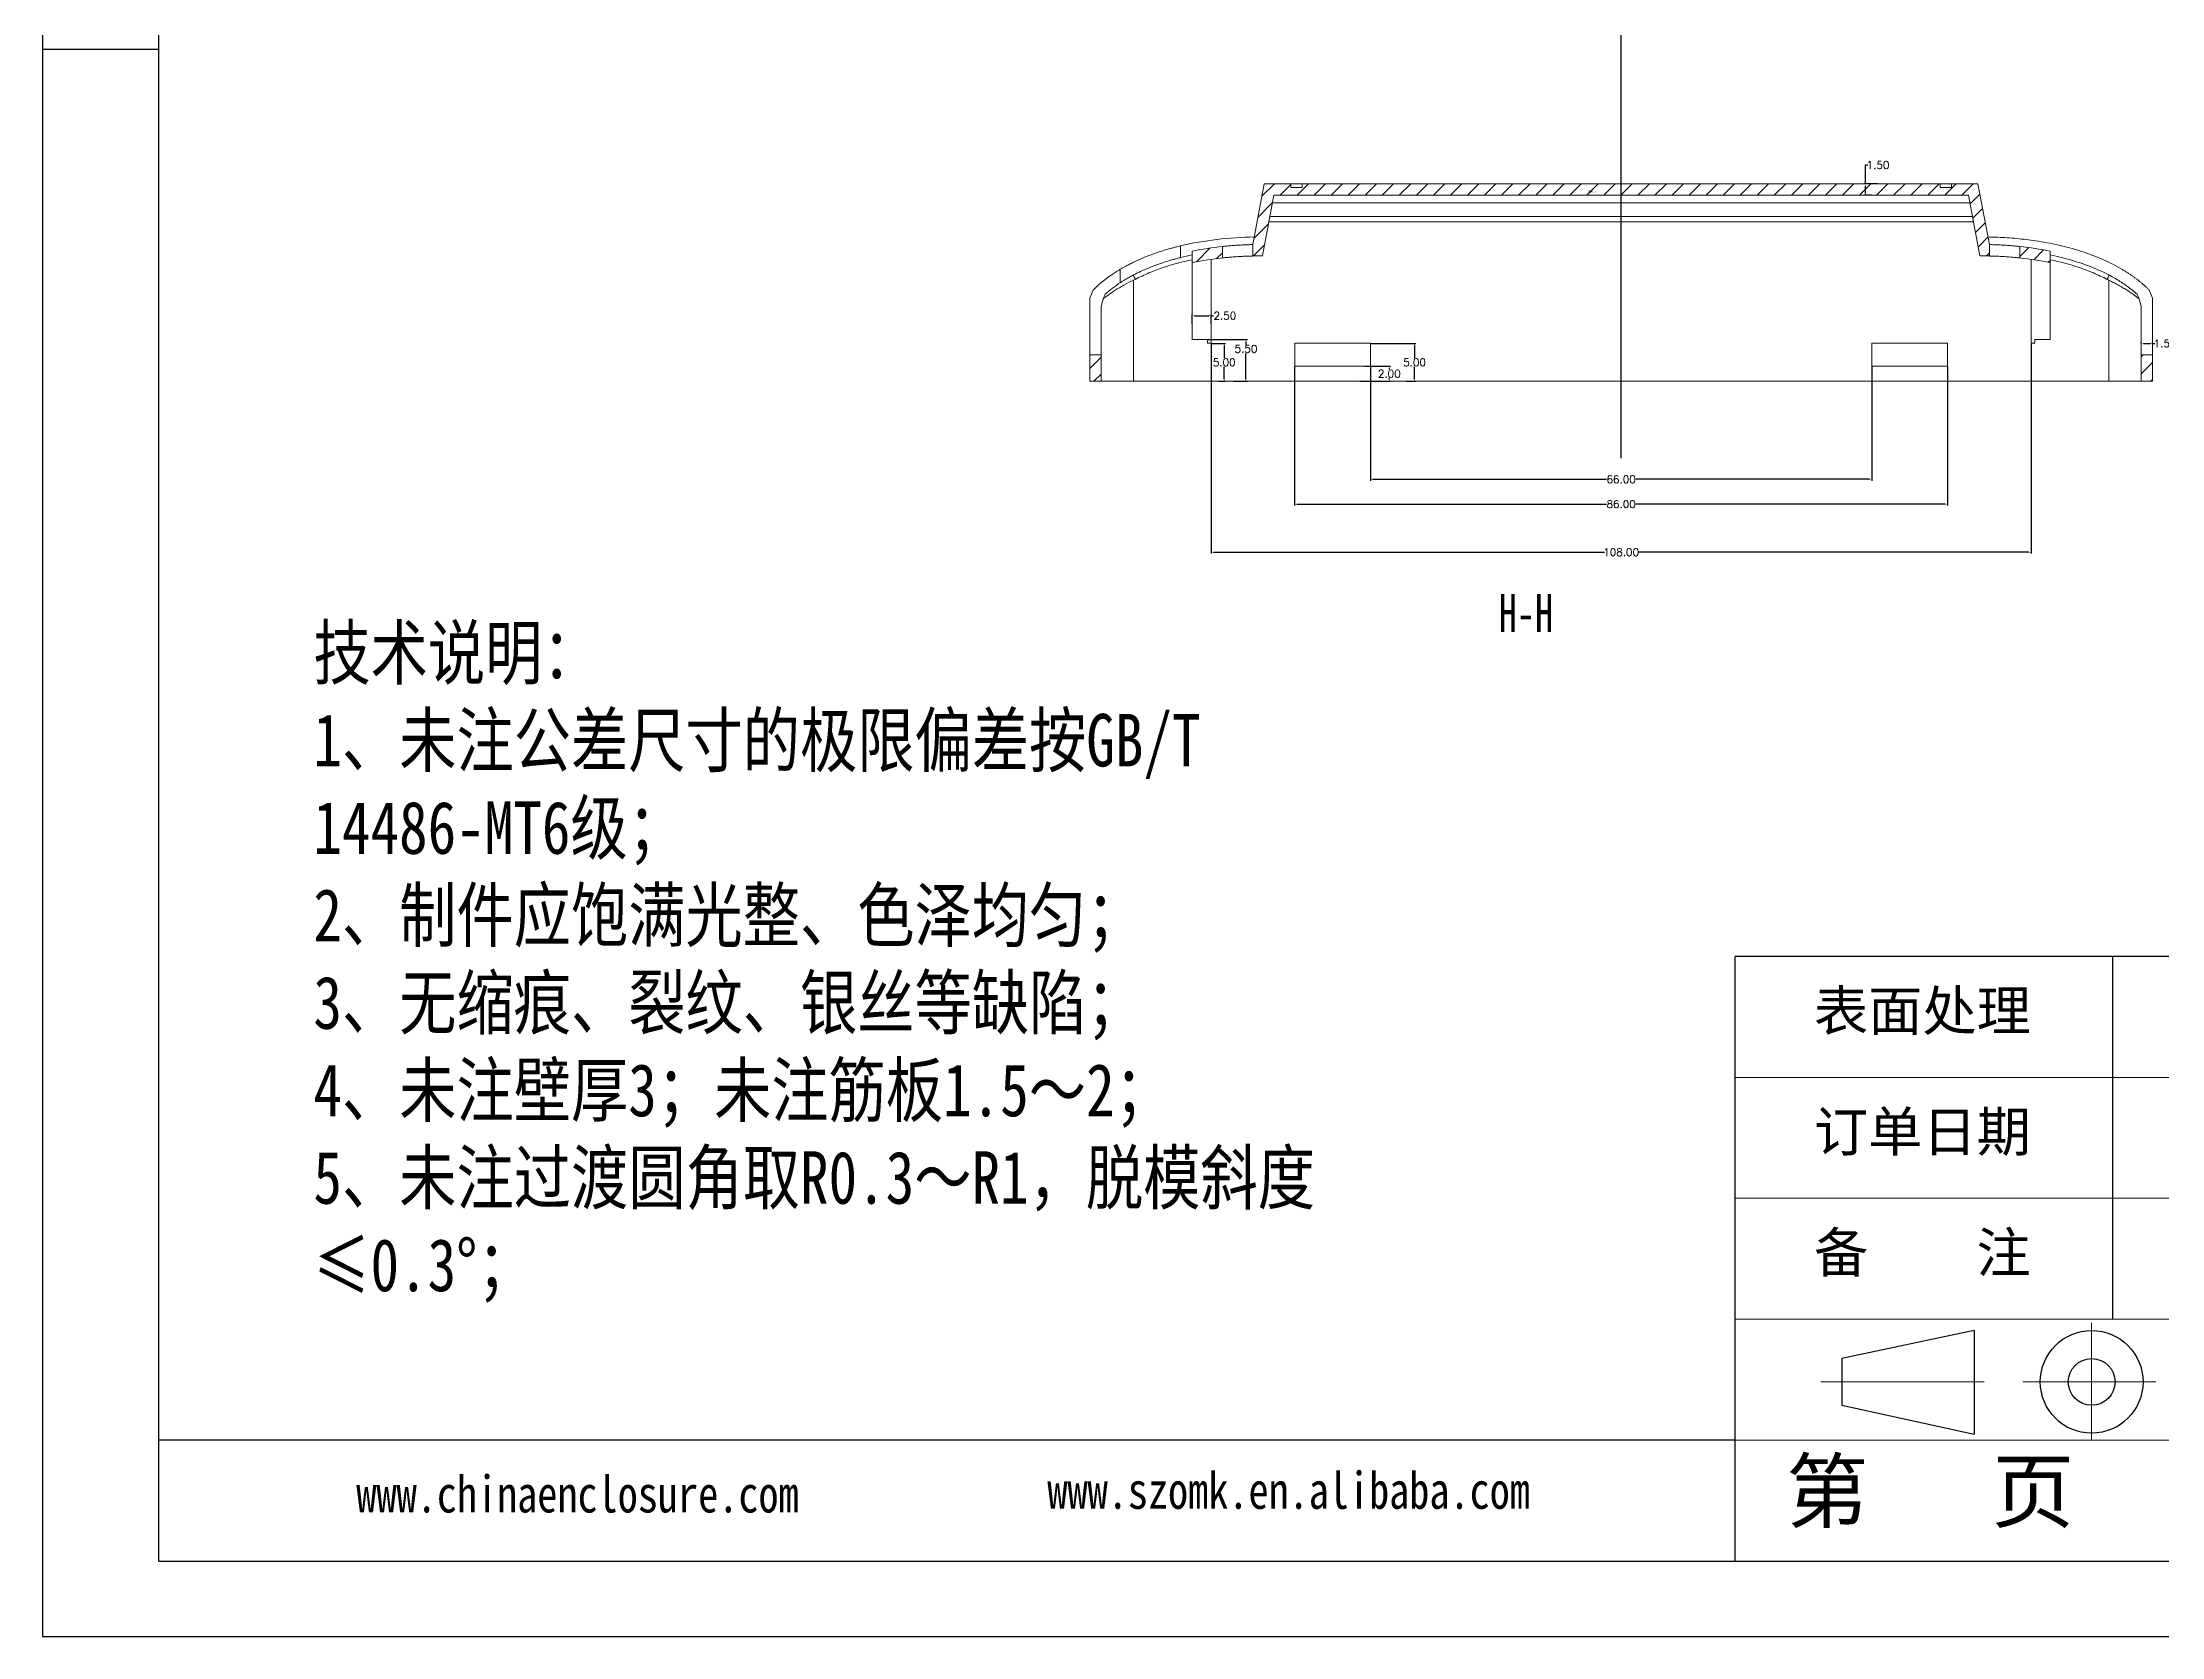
# Model space of a CAD drawing. Header units: inches. Extents: x 1328 to 2850, y 1126 to 1544.
# Drawn here: x 1327.6 to 1606.7, y 1125.7 to 1335.6 of the extents above; entities that cross this region are included whole.
import ezdxf

# ---------------------------------------------------------------- set-up
doc = ezdxf.new("R2010")
doc.units = ezdxf.units.IN
doc.header["$LTSCALE"] = 15
doc.linetypes.add('CENTER2', pattern=[28.575, 19.05, -3.175, 3.175, -3.175])
doc.linetypes.add('PHANTOM', pattern=[12.7, 6.35, -1.27, 1.27, -1.27, 1.27, -1.27])
doc.layers.add('10', color=7, linetype='Continuous')
doc.layers.add('文字', color=81, linetype='Continuous')
for name, color, linetype, lineweight in [('粗实线', 7, 'Continuous', 30), ('细实线', 3, 'Continuous', 9), ('细点划线', 2, 'CENTER2', 9)]:
    doc.layers.add(name, color=color, linetype=linetype, lineweight=lineweight)
doc.styles.add('SLDTEXTSTYLE0', font='TXT', dxfattribs={"width": 0.75})
doc.styles.add('SLDTEXTSTYLE3', font='TXT', dxfattribs={"width": 0.75, "bigfont": 'bigfont'})
doc.styles.add('SLDTEXTSTYLE6', font='TXT', dxfattribs={"width": 0.7})
doc.styles.get("Standard").update_dxf_attribs({"font": 'txt', "bigfont": 'gbcbig.shx'})
doc.styles.add('宋体', font='', dxfattribs={"width": 0.8, "height": 3.5})
doc.styles.get('宋体').set_extended_font_data('SimSun')
doc.dimstyles.new('1.5', dxfattribs={"dimtxt": 1, "dimasz": 0.3, "dimexe": 0.18, "dimexo": 0.0625, "dimgap": 0.09, "dimtad": 0, "dimtih": 1, "dimtoh": 1, "dimzin": 0, "dimdsep": 46, "dimtxsty": 'Standard', "dimcen": 0, "dimadec": 0, "dimazin": 2, "dimtfac": 1, "dimtofl": 0, "dimtmove": 0, "dimatfit": 3, "dimfxl": 1, "dimtolj": 1, "dimtzin": 0, "dimarcsym": 0})

# ---------------------------------------------------------------- blocks, each defined once
blk = doc.blocks.new('SW_NOTE_3')
at = {"color": 0, "linetype": 'Continuous', "lineweight": 0, "attachment_point": 2}
for s, insert, char_height, style in [('剖面', (0.33, 0.32), 0.25, 'SLDTEXTSTYLE3'), ('A-A', (0.91, 0.21), 0.138, 'SLDTEXTSTYLE0')]:
    blk.add_mtext(s, dxfattribs=dict(at, insert=insert, char_height=char_height, style=style))
blk = doc.blocks.new('*D74')
at = {"color": 0, "lineweight": -2}
for p, q in [((1502.54, 1292.93), (1502.54, 1277.9)), ((1568.54, 1292.93), (1568.54, 1277.9)), ((1502.84, 1278.08), (1533.62, 1278.08)), ((1568.24, 1278.08), (1537.47, 1278.08))]:
    blk.add_line(p, q, dxfattribs=at)
at = {"color": 0}
for points in [[(1502.84, 1278.13), (1502.84, 1278.03), (1502.54, 1278.08)], [(1568.24, 1278.13), (1568.24, 1278.03), (1568.54, 1278.08)]]:
    blk.add_solid(points, dxfattribs=at)
at = {"layer": 'Defpoints', "color": 0}
for p in [(1502.54, 1292.99), (1568.54, 1292.99), (1568.54, 1278.08)]:
    blk.add_point(p, dxfattribs=at)
at = {"color": 0, "insert": (1535.54, 1278.08), "char_height": 1, "attachment_point": 5}
blk.add_mtext('\\A1;66.00', dxfattribs=at)
blk = doc.blocks.new('*D75')
at = {"color": 0, "lineweight": -2}
for p, q in [((1492.54, 1292.93), (1492.54, 1274.63)), ((1578.54, 1292.93), (1578.54, 1274.63)), ((1492.84, 1274.81), (1533.62, 1274.81)), ((1578.24, 1274.81), (1537.47, 1274.81))]:
    blk.add_line(p, q, dxfattribs=at)
at = {"color": 0}
for points in [[(1492.84, 1274.86), (1492.84, 1274.76), (1492.54, 1274.81)], [(1578.24, 1274.86), (1578.24, 1274.76), (1578.54, 1274.81)]]:
    blk.add_solid(points, dxfattribs=at)
at = {"layer": 'Defpoints', "color": 0}
for p in [(1492.54, 1292.99), (1578.54, 1292.99), (1578.54, 1274.81)]:
    blk.add_point(p, dxfattribs=at)
at = {"color": 0, "insert": (1535.54, 1274.81), "char_height": 1, "attachment_point": 5}
blk.add_mtext('\\A1;86.00', dxfattribs=at)
blk = doc.blocks.new('*D76')
at = {"color": 0, "lineweight": -2}
for p, q in [((1481.54, 1295.93), (1481.54, 1268.3)), ((1589.54, 1295.93), (1589.54, 1268.3)), ((1481.84, 1268.48), (1533.37, 1268.48)), ((1589.24, 1268.48), (1537.72, 1268.48))]:
    blk.add_line(p, q, dxfattribs=at)
at = {"color": 0}
for points in [[(1481.84, 1268.53), (1481.84, 1268.43), (1481.54, 1268.48)], [(1589.24, 1268.53), (1589.24, 1268.43), (1589.54, 1268.48)]]:
    blk.add_solid(points, dxfattribs=at)
at = {"layer": 'Defpoints', "color": 0}
for p in [(1481.54, 1295.99), (1589.54, 1295.99), (1589.54, 1268.48)]:
    blk.add_point(p, dxfattribs=at)
at = {"color": 0, "insert": (1535.54, 1268.48), "char_height": 1, "attachment_point": 5}
blk.add_mtext('\\A1;108.00', dxfattribs=at)
blk = doc.blocks.new('*D79')
at = {"color": 0, "lineweight": -2}
for p, q in [((1481.6, 1295.99), (1483.44, 1295.99)), ((1483.26, 1295.69), (1483.26, 1294.08)), ((1483.26, 1291.29), (1483.26, 1292.9)), ((1482.49, 1290.99), (1483.44, 1290.99))]:
    blk.add_line(p, q, dxfattribs=at)
at = {"color": 0}
for points in [[(1483.21, 1295.69), (1483.31, 1295.69), (1483.26, 1295.99)], [(1483.21, 1291.29), (1483.31, 1291.29), (1483.26, 1290.99)]]:
    blk.add_solid(points, dxfattribs=at)
at = {"layer": 'Defpoints', "color": 0}
for p in [(1481.54, 1295.99), (1482.43, 1290.99), (1483.26, 1290.99)]:
    blk.add_point(p, dxfattribs=at)
at = {"color": 0, "insert": (1483.26, 1293.49), "char_height": 1, "attachment_point": 5}
blk.add_mtext('\\A1;5.00', dxfattribs=at)
blk = doc.blocks.new('*D80')
at = {"color": 0, "lineweight": -2}
for p, q in [((1481.1, 1296.49), (1486.31, 1296.49)), ((1486.13, 1296.19), (1486.13, 1295.85)), ((1486.13, 1291.29), (1486.13, 1294.67)), ((1484.48, 1290.99), (1486.31, 1290.99))]:
    blk.add_line(p, q, dxfattribs=at)
at = {"color": 0}
for points in [[(1486.08, 1296.19), (1486.18, 1296.19), (1486.13, 1296.49)], [(1486.08, 1291.29), (1486.18, 1291.29), (1486.13, 1290.99)]]:
    blk.add_solid(points, dxfattribs=at)
at = {"layer": 'Defpoints', "color": 0}
for p in [(1481.04, 1296.49), (1486.13, 1296.49), (1484.42, 1290.99)]:
    blk.add_point(p, dxfattribs=at)
at = {"color": 0, "insert": (1486.13, 1295.26), "char_height": 1, "attachment_point": 5}
blk.add_mtext('\\A1;5.50', dxfattribs=at)
blk = doc.blocks.new('*D81')
at = {"color": 0, "lineweight": -2}
for p, q in [((1501.77, 1292.99), (1505.18, 1292.99)), ((1505, 1292.69), (1505, 1292.58)), ((1501.12, 1290.99), (1505.18, 1290.99)), ((1505, 1291.29), (1505, 1291.4))]:
    blk.add_line(p, q, dxfattribs=at)
at = {"color": 0}
for points in [[(1504.95, 1292.69), (1505.05, 1292.69), (1505, 1292.99)], [(1504.95, 1291.29), (1505.05, 1291.29), (1505, 1290.99)]]:
    blk.add_solid(points, dxfattribs=at)
at = {"layer": 'Defpoints', "color": 0}
for p in [(1501.7, 1292.99), (1505, 1292.99), (1501.06, 1290.99)]:
    blk.add_point(p, dxfattribs=at)
at = {"color": 0, "insert": (1505, 1291.99), "char_height": 1, "attachment_point": 5}
blk.add_mtext('\\A1;2.00', dxfattribs=at)
blk = doc.blocks.new('*D82')
at = {"color": 0, "lineweight": -2}
for p, q in [((1502.6, 1295.99), (1508.51, 1295.99)), ((1508.33, 1295.69), (1508.33, 1294.08)), ((1508.33, 1291.29), (1508.33, 1292.9)), ((1507.21, 1290.99), (1508.51, 1290.99))]:
    blk.add_line(p, q, dxfattribs=at)
at = {"color": 0}
for points in [[(1508.28, 1295.69), (1508.38, 1295.69), (1508.33, 1295.99)], [(1508.28, 1291.29), (1508.38, 1291.29), (1508.33, 1290.99)]]:
    blk.add_solid(points, dxfattribs=at)
at = {"layer": 'Defpoints', "color": 0}
for p in [(1502.54, 1295.99), (1508.33, 1295.99), (1507.15, 1290.99)]:
    blk.add_point(p, dxfattribs=at)
at = {"color": 0, "insert": (1508.33, 1293.49), "char_height": 1, "attachment_point": 5}
blk.add_mtext('\\A1;5.00', dxfattribs=at)
blk = doc.blocks.new('*D83')
at = {"color": 0, "lineweight": -2}
for p, q in [((1479.04, 1298.56), (1479.04, 1299.81)), ((1479.34, 1299.63), (1481.24, 1299.63)), ((1481.54, 1298.56), (1481.54, 1299.81)), ((1481.54, 1299.63), (1481.84, 1299.63))]:
    blk.add_line(p, q, dxfattribs=at)
at = {"color": 0}
for points in [[(1479.34, 1299.68), (1479.34, 1299.58), (1479.04, 1299.63)], [(1481.24, 1299.68), (1481.24, 1299.58), (1481.54, 1299.63)]]:
    blk.add_solid(points, dxfattribs=at)
at = {"layer": 'Defpoints', "color": 0}
for p in [(1479.04, 1298.49), (1481.54, 1299.63), (1481.54, 1298.49)]:
    blk.add_point(p, dxfattribs=at)
at = {"color": 0, "insert": (1483.35, 1299.63), "char_height": 1, "attachment_point": 5}
blk.add_mtext('\\A1;2.50', dxfattribs=at)
blk = doc.blocks.new('*D93')
at = {"color": 0, "lineweight": -2}
for p, q in [((1604.04, 1296.03), (1604.04, 1296.15)), ((1604.34, 1295.97), (1605.24, 1295.97)), ((1605.54, 1296.03), (1605.54, 1296.15)), ((1605.54, 1295.97), (1605.84, 1295.97))]:
    blk.add_line(p, q, dxfattribs=at)
at = {"color": 0}
for points in [[(1604.34, 1296.02), (1604.34, 1295.92), (1604.04, 1295.97)], [(1605.24, 1296.02), (1605.24, 1295.92), (1605.54, 1295.97)]]:
    blk.add_solid(points, dxfattribs=at)
at = {"layer": 'Defpoints', "color": 0}
for p in [(1604.04, 1295.97), (1605.54, 1295.97), (1605.54, 1295.97)]:
    blk.add_point(p, dxfattribs=at)
at = {"color": 0, "insert": (1607.18, 1295.97), "char_height": 1, "attachment_point": 5}
blk.add_mtext('\\A1;1.50', dxfattribs=at)
blk = doc.blocks.new('*D94')
at = {"color": 0, "lineweight": -2}
for p, q in [((1567.74, 1316.99), (1567.74, 1319.48)), ((1567.74, 1319.48), (1568.04, 1319.48)), ((1569.32, 1316.99), (1567.56, 1316.99)), ((1568.5, 1315.49), (1567.56, 1315.49)), ((1567.74, 1315.79), (1567.74, 1316.69))]:
    blk.add_line(p, q, dxfattribs=at)
at = {"color": 0}
for points in [[(1567.69, 1316.69), (1567.79, 1316.69), (1567.74, 1316.99)], [(1567.69, 1315.79), (1567.79, 1315.79), (1567.74, 1315.49)]]:
    blk.add_solid(points, dxfattribs=at)
at = {"layer": 'Defpoints', "color": 0}
for p in [(1567.74, 1316.99), (1568.57, 1315.49), (1569.38, 1316.99)]:
    blk.add_point(p, dxfattribs=at)
at = {"color": 0, "insert": (1569.38, 1319.48), "char_height": 1, "attachment_point": 5}
blk.add_mtext('\\A1;1.50', dxfattribs=at)

msp = doc.modelspace()

# ---------------------------------------------------------------- hatches: boundary and pattern name
at = {"linetype": 'Continuous', "lineweight": 0}
h = msp.add_hatch(dxfattribs=at)
h.set_pattern_fill('ANSI31', color=4, scale=0.5, style=0)
edge = h.paths.add_edge_path(flags=0)
edge.add_line((1582.542, 1316.994), (1579.042, 1316.994))
edge.add_line((1579.042, 1316.994), (1579.042, 1316.494))
edge.add_line((1579.042, 1316.494), (1577.542, 1316.494))
edge.add_line((1577.542, 1316.494), (1577.542, 1316.994))
edge.add_line((1577.542, 1316.994), (1493.542, 1316.994))
edge.add_line((1493.542, 1316.994), (1493.542, 1316.494))
edge.add_line((1493.542, 1316.494), (1492.042, 1316.494))
edge.add_line((1492.042, 1316.494), (1492.042, 1316.994))
edge.add_line((1492.042, 1316.994), (1488.542, 1316.994))
edge.add_line((1488.542, 1316.994), (1487.042, 1308.994))
edge.add_line((1487.042, 1308.994), (1487.042, 1307.494))
edge.add_spline(control_points=[(1487.042, 1307.494), (1487.459, 1307.503), (1487.875, 1307.511), (1488.292, 1307.519)], knot_values=[0.0080481, 0.0080481, 0.0080481, 0.0080481, 0.009294, 0.009294, 0.009294, 0.009294], weights=[1, 1, 1, 1], degree=3, periodic=0)
edge.add_line((1488.292, 1307.519), (1489.787, 1315.494))
edge.add_line((1489.787, 1315.494), (1581.298, 1315.494))
edge.add_line((1581.298, 1315.494), (1582.793, 1307.519))
edge.add_spline(control_points=[(1582.793, 1307.519), (1583.209, 1307.511), (1583.626, 1307.503), (1584.042, 1307.494)], knot_values=[0, 0, 0, 0, 0.0012459, 0.0012459, 0.0012459, 0.0012459], weights=[1, 1, 1, 1], degree=3, periodic=0)
edge.add_line((1584.042, 1307.494), (1584.042, 1308.994))
edge.add_line((1584.042, 1308.994), (1582.542, 1316.994))
h = msp.add_hatch(dxfattribs=at)
h.set_pattern_fill('ANSI31', color=4, scale=0.5, style=0)
edge = h.paths.add_edge_path(flags=0)
edge.add_spline(control_points=[(1483.042, 1308.749), (1481.687, 1308.607), (1480.348, 1308.406), (1479.042, 1308.142)], knot_values=[0.1423887, 0.1423887, 0.1423887, 0.1423887, 0.2881571, 0.2881571, 0.2881571, 0.2881571], weights=[1, 1, 1, 1], degree=3, periodic=0)
edge.add_line((1479.042, 1308.142), (1479.042, 1306.61))
edge.add_spline(control_points=[(1479.042, 1306.61), (1480.363, 1306.889), (1481.7, 1307.095), (1483.042, 1307.24)], knot_values=[0, 0, 0, 0, 0.0040424, 0.0040424, 0.0040424, 0.0040424], weights=[1, 1, 1, 1], degree=3, periodic=0)
edge.add_line((1483.042, 1307.24), (1483.042, 1308.749))
h = msp.add_hatch(dxfattribs=at)
h.set_pattern_fill('ANSI31', color=4, scale=0.5, style=0)
edge = h.paths.add_edge_path(flags=0)
edge.add_line((1592.042, 1306.61), (1592.042, 1308.142))
edge.add_spline(control_points=[(1592.042, 1308.142), (1590.737, 1308.406), (1589.398, 1308.607), (1588.042, 1308.749)], knot_values=[0.5868125, 0.5868125, 0.5868125, 0.5868125, 0.732581, 0.732581, 0.732581, 0.732581], weights=[1, 1, 1, 1], degree=3, periodic=0)
edge.add_line((1588.042, 1308.749), (1588.042, 1307.24))
edge.add_spline(control_points=[(1588.042, 1307.24), (1589.384, 1307.095), (1590.722, 1306.889), (1592.042, 1306.61)], knot_values=[0.0052516, 0.0052516, 0.0052516, 0.0052516, 0.009294, 0.009294, 0.009294, 0.009294], weights=[1, 1, 1, 1], degree=3, periodic=0)
h = msp.add_hatch(dxfattribs=at)
h.set_pattern_fill('ANSI31', color=4, scale=0.5, style=0)
h.paths.add_polyline_path([(1465.542, 1294.494), (1465.542, 1290.994), (1467.042, 1290.994), (1467.042, 1294.494)], flags=0)
h = msp.add_hatch(dxfattribs=at)
h.set_pattern_fill('ANSI31', color=4, scale=0.5, style=0)
h.paths.add_polyline_path([(1604.042, 1294.494), (1604.042, 1290.994), (1605.542, 1290.994), (1605.542, 1294.494)], flags=0)

# ---------------------------------------------------------------- linework, layer by layer
for p, q in [((1327.6, 1543.694), (1327.6, 1125.657)), ((1342.898, 1533.741), (1342.898, 1135.61)), ((1342.898, 1334.676), (1327.6, 1334.676)), ((1327.6, 1319.193), (1327.6, 1125.657)), ((1669.992, 1215.236), (1550.553, 1215.236)), ((1550.553, 1135.61), (1550.553, 1215.236)), ((1600.319, 1167.46), (1600.319, 1215.236)), ((1550.553, 1151.535), (1342.898, 1151.535)), ((1342.898, 1135.61), (1908.871, 1135.61)), ((1327.6, 1125.657), (1918.824, 1125.657)), ((1327.6, 1125.657), (1601.315, 1125.657))]:
    msp.add_line(p, q)
at = {"color": 1, "linetype": 'PHANTOM', "lineweight": 30}
msp.add_line((1535.542, 1280.879), (1535.542, 1489.285), dxfattribs=at)
at = {"color": 7, "linetype": 'Continuous', "lineweight": 15}
for p, q in [((1487.042, 1308.994), (1488.542, 1316.994)), ((1488.292, 1307.519), (1489.787, 1315.494)), ((1488.542, 1316.994), (1492.042, 1316.994)), ((1489.787, 1315.494), (1581.298, 1315.494)), ((1492.042, 1316.494), (1492.042, 1316.994)), ((1493.542, 1316.994), (1492.042, 1316.994)), ((1493.542, 1316.494), (1492.042, 1316.494)), ((1493.542, 1316.494), (1493.542, 1316.994)), ((1493.542, 1316.994), (1577.542, 1316.994)), ((1577.542, 1316.994), (1577.542, 1316.494)), ((1579.042, 1316.994), (1577.542, 1316.994)), ((1579.042, 1316.494), (1577.542, 1316.494)), ((1579.042, 1316.994), (1579.042, 1316.494)), ((1579.042, 1316.994), (1582.542, 1316.994)), ((1582.793, 1307.519), (1581.298, 1315.494)), ((1584.042, 1308.994), (1582.542, 1316.994)), ((1489.131, 1311.994), (1581.954, 1311.994)), ((1489.265, 1312.708), (1581.82, 1312.708)), ((1489.6, 1314.494), (1581.485, 1314.494)), ((1477.511, 1307.284), (1477.511, 1308.829)), ((1479.042, 1308.142), (1479.042, 1306.61)), ((1479.042, 1306.61), (1479.042, 1296.494)), ((1481.542, 1307.051), (1481.542, 1295.994)), ((1483.042, 1308.749), (1483.042, 1307.24)), ((1487.042, 1307.494), (1487.042, 1308.994)), ((1584.042, 1307.494), (1584.042, 1308.994)), ((1588.042, 1308.749), (1588.042, 1307.24)), ((1589.542, 1307.051), (1589.542, 1295.994)), ((1592.042, 1308.142), (1592.042, 1306.61)), ((1592.042, 1306.61), (1592.042, 1296.494)), ((1469.574, 1305.746), (1469.574, 1303.979)), ((1471.292, 1290.994), (1471.292, 1304.304)), ((1599.792, 1304.304), (1599.792, 1290.994)), ((1465.982, 1303), (1465.542, 1301.939)), ((1465.542, 1294.494), (1465.542, 1301.939)), ((1467.042, 1300.891), (1467.042, 1294.494)), ((1603.769, 1301.859), (1603.769, 1301.861)), ((1604.042, 1294.494), (1604.042, 1300.891)), ((1605.542, 1301.939), (1605.103, 1303)), ((1605.542, 1294.494), (1605.542, 1301.939)), ((1479.042, 1296.494), (1481.042, 1296.494)), ((1481.042, 1295.994), (1481.042, 1296.494)), ((1481.542, 1295.994), (1481.042, 1295.994)), ((1492.542, 1295.994), (1492.542, 1292.994)), ((1502.542, 1295.994), (1492.542, 1295.994)), ((1502.542, 1292.994), (1502.542, 1295.994)), ((1568.542, 1295.994), (1568.542, 1292.994)), ((1578.542, 1295.994), (1568.542, 1295.994)), ((1578.542, 1292.994), (1578.542, 1295.994)), ((1589.542, 1295.994), (1590.042, 1295.994)), ((1590.042, 1296.494), (1592.042, 1296.494)), ((1590.042, 1295.994), (1590.042, 1296.494)), ((1465.542, 1290.994), (1465.542, 1294.494)), ((1467.042, 1294.494), (1465.542, 1294.494)), ((1467.042, 1290.994), (1467.042, 1294.494)), ((1492.542, 1292.994), (1502.542, 1292.994)), ((1568.542, 1292.994), (1578.542, 1292.994)), ((1604.042, 1294.494), (1605.542, 1294.494)), ((1604.042, 1294.494), (1604.042, 1290.994)), ((1605.542, 1294.494), (1605.542, 1290.994)), ((1465.542, 1290.994), (1467.042, 1290.994)), ((1467.042, 1290.994), (1471.292, 1290.994)), ((1471.292, 1290.994), (1599.792, 1290.994)), ((1599.792, 1290.994), (1604.042, 1290.994)), ((1604.042, 1290.994), (1605.542, 1290.994))]:
    msp.add_line(p, q, dxfattribs=at)
for centre, radius, start, end in [((1461.666, 1302.929), 5.75, 339.23409, 349.29702), ((1526.152, 1274.77), 64.773, 154.68601, 155.27582), ((1544.933, 1274.77), 64.773, 24.72418, 25.31399), ((1609.419, 1302.929), 5.75, 190.70298, 200.76591)]:
    msp.add_arc(centre, radius, start, end, dxfattribs=at)
for points in [[(1477.511, 1308.829), (1480.616, 1309.572), (1483.934, 1309.946), (1487.231, 1309.998)], [(1479.042, 1307.632), (1478.528, 1307.527), (1478.017, 1307.411), (1477.511, 1307.284)], [(1483.042, 1308.749), (1481.687, 1308.607), (1480.348, 1308.406), (1479.042, 1308.142)], [(1479.042, 1306.61), (1480.369, 1306.89), (1481.703, 1307.095), (1483.042, 1307.24)], [(1487.042, 1307.494), (1487.459, 1307.503), (1487.875, 1307.511), (1488.292, 1307.519)], [(1584.042, 1307.494), (1583.626, 1307.503), (1583.209, 1307.511), (1582.793, 1307.519)], [(1588.042, 1308.749), (1589.398, 1308.607), (1590.737, 1308.406), (1592.042, 1308.142)], [(1592.042, 1306.61), (1590.716, 1306.89), (1589.382, 1307.095), (1588.042, 1307.24)], [(1469.574, 1303.979), (1468.879, 1303.523), (1468.217, 1303.022), (1467.598, 1302.466)], [(1471.272, 1304.976), (1471.36, 1304.788), (1471.449, 1304.601), (1471.539, 1304.414)], [(1471.292, 1304.304), (1471.373, 1304.343), (1471.456, 1304.379), (1471.539, 1304.414)], [(1599.545, 1304.414), (1599.629, 1304.38), (1599.711, 1304.343), (1599.792, 1304.304)], [(1603.769, 1301.859), (1603.676, 1302.062), (1603.581, 1302.264), (1603.486, 1302.466)]]:
    msp.add_open_spline(points, degree=3, dxfattribs=at)
for points, knots in [([(1605.103, 1303.001), (1605.013, 1303.089), (1604.834, 1303.266), (1604.555, 1303.524), (1604.268, 1303.779), (1603.973, 1304.028), (1603.67, 1304.274), (1603.358, 1304.514), (1603.038, 1304.751), (1602.71, 1304.982), (1602.373, 1305.209), (1602.028, 1305.432), (1601.674, 1305.65), (1600.637, 1306.262), (1598.788, 1307.18), (1596.054, 1308.187), (1593.131, 1308.974), (1590.727, 1309.419), (1588.88, 1309.667), (1587.645, 1309.799), (1586.395, 1309.899), (1585.13, 1309.969), (1584.281, 1309.988), (1583.854, 1309.998)], [0, 0, 0, 0, 0.0164735, 0.0330754, 0.0498149, 0.0667012, 0.0837431, 0.1009492, 0.1183278, 0.1358872, 0.1536352, 0.1715794, 0.1897272, 0.2080857, 0.3295265, 0.4595278, 0.5895001, 0.7259329, 0.7796648, 0.8338987, 0.8886739, 0.9440287, 1, 1, 1, 1]), ([(1477.511, 1308.829), (1477.479, 1308.821), (1477.425, 1308.808), (1477.271, 1308.771), (1477.171, 1308.746), (1476.932, 1308.685), (1476.793, 1308.65), (1476.48, 1308.567), (1476.304, 1308.519), (1475.929, 1308.413), (1475.73, 1308.355), (1475.307, 1308.227), (1475.084, 1308.158), (1474.633, 1308.011), (1474.402, 1307.934), (1473.931, 1307.769), (1473.695, 1307.682), (1472.994, 1307.417), (1472.528, 1307.226), (1471.882, 1306.941), (1471.675, 1306.846), (1471.274, 1306.657), (1471.085, 1306.565), (1470.735, 1306.388), (1470.572, 1306.303), (1470.273, 1306.143), (1470.139, 1306.069), (1469.91, 1305.941), (1469.814, 1305.886), (1469.661, 1305.797), (1469.605, 1305.765), (1469.574, 1305.746)], [0, 0, 0, 0, 0.0625, 0.0625, 0.125, 0.125, 0.1875, 0.1875, 0.25, 0.25, 0.3125, 0.3125, 0.375, 0.375, 0.4375, 0.4375, 0.5, 0.5, 0.625, 0.625, 0.6875, 0.6875, 0.75, 0.75, 0.8125, 0.8125, 0.875, 0.875, 0.9375, 0.9375, 1, 1, 1, 1]), ([(1477.511, 1307.284), (1477.479, 1307.277), (1477.424, 1307.263), (1477.269, 1307.223), (1477.168, 1307.197), (1476.926, 1307.133), (1476.787, 1307.095), (1476.471, 1307.008), (1476.294, 1306.957), (1475.917, 1306.845), (1475.716, 1306.784), (1475.291, 1306.649), (1475.068, 1306.575), (1474.615, 1306.42), (1474.384, 1306.337), (1473.913, 1306.162), (1473.677, 1306.071), (1472.979, 1305.789), (1472.515, 1305.585), (1471.873, 1305.281), (1471.667, 1305.179), (1471.269, 1304.975), (1471.082, 1304.876), (1470.733, 1304.684), (1470.572, 1304.592), (1470.274, 1304.418), (1470.14, 1304.337), (1469.911, 1304.196), (1469.815, 1304.135), (1469.662, 1304.037), (1469.606, 1304), (1469.574, 1303.979)], [0, 0, 0, 0, 0.0625, 0.0625, 0.125, 0.125, 0.1875, 0.1875, 0.25, 0.25, 0.3125, 0.3125, 0.375, 0.375, 0.4375, 0.4375, 0.5, 0.5, 0.625, 0.625, 0.6875, 0.6875, 0.75, 0.75, 0.8125, 0.8125, 0.875, 0.875, 0.9375, 0.9375, 1, 1, 1, 1]), ([(1471.539, 1304.414), (1472.13, 1304.721), (1472.734, 1305.006), (1473.957, 1305.522), (1474.577, 1305.755), (1476.457, 1306.389), (1477.739, 1306.725), (1479.042, 1306.997)], [0, 0, 0, 0, 0.25, 0.25, 0.5, 0.5, 1, 1, 1, 1]), ([(1483.042, 1308.749), (1483.042, 1308.749), (1483.055, 1308.75), (1483.106, 1308.755), (1483.145, 1308.759), (1483.245, 1308.769), (1483.307, 1308.775), (1483.452, 1308.79), (1483.536, 1308.798), (1483.813, 1308.823), (1484.036, 1308.842), (1484.516, 1308.879), (1484.779, 1308.898), (1485.17, 1308.921), (1485.302, 1308.929), (1485.559, 1308.943), (1485.683, 1308.949), (1485.926, 1308.96), (1486.043, 1308.965), (1486.26, 1308.973), (1486.361, 1308.976), (1486.548, 1308.982), (1486.631, 1308.985), (1486.776, 1308.988), (1486.839, 1308.99), (1486.94, 1308.992), (1486.978, 1308.993), (1487.029, 1308.994), (1487.042, 1308.994), (1487.042, 1308.994)], [0, 0, 0, 0, 0.0625, 0.0625, 0.125, 0.125, 0.1875, 0.1875, 0.25, 0.25, 0.375, 0.375, 0.5, 0.5, 0.5625, 0.5625, 0.625, 0.625, 0.6875, 0.6875, 0.75, 0.75, 0.8125, 0.8125, 0.875, 0.875, 0.9375, 0.9375, 1, 1, 1, 1]), ([(1483.042, 1307.24), (1483.042, 1307.24), (1483.055, 1307.242), (1483.106, 1307.247), (1483.145, 1307.251), (1483.245, 1307.262), (1483.307, 1307.268), (1483.452, 1307.283), (1483.536, 1307.291), (1483.813, 1307.317), (1484.036, 1307.337), (1484.516, 1307.375), (1484.779, 1307.394), (1485.17, 1307.419), (1485.302, 1307.427), (1485.558, 1307.441), (1485.683, 1307.447), (1485.925, 1307.458), (1486.043, 1307.463), (1486.26, 1307.472), (1486.361, 1307.475), (1486.548, 1307.482), (1486.631, 1307.484), (1486.776, 1307.488), (1486.839, 1307.49), (1486.94, 1307.492), (1486.978, 1307.493), (1487.029, 1307.494), (1487.042, 1307.494), (1487.042, 1307.494)], [0, 0, 0, 0, 0.0625, 0.0625, 0.125, 0.125, 0.1875, 0.1875, 0.25, 0.25, 0.375, 0.375, 0.5, 0.5, 0.5625, 0.5625, 0.625, 0.625, 0.6875, 0.6875, 0.75, 0.75, 0.8125, 0.8125, 0.875, 0.875, 0.9375, 0.9375, 1, 1, 1, 1]), ([(1584.042, 1308.994), (1584.042, 1308.994), (1584.055, 1308.994), (1584.106, 1308.993), (1584.145, 1308.992), (1584.245, 1308.99), (1584.307, 1308.989), (1584.452, 1308.985), (1584.537, 1308.982), (1584.814, 1308.973), (1585.038, 1308.965), (1585.519, 1308.943), (1585.782, 1308.93), (1586.173, 1308.906), (1586.306, 1308.897), (1586.562, 1308.879), (1586.686, 1308.87), (1586.928, 1308.851), (1587.045, 1308.842), (1587.261, 1308.824), (1587.362, 1308.815), (1587.549, 1308.798), (1587.632, 1308.79), (1587.777, 1308.776), (1587.839, 1308.769), (1587.94, 1308.759), (1587.978, 1308.755), (1588.029, 1308.75), (1588.042, 1308.749), (1588.042, 1308.749)], [0, 0, 0, 0, 0.0625, 0.0625, 0.125, 0.125, 0.1875, 0.1875, 0.25, 0.25, 0.375, 0.375, 0.5, 0.5, 0.5625, 0.5625, 0.625, 0.625, 0.6875, 0.6875, 0.75, 0.75, 0.8125, 0.8125, 0.875, 0.875, 0.9375, 0.9375, 1, 1, 1, 1]), ([(1584.042, 1307.494), (1584.042, 1307.494), (1584.055, 1307.494), (1584.106, 1307.493), (1584.145, 1307.492), (1584.245, 1307.49), (1584.307, 1307.488), (1584.452, 1307.484), (1584.537, 1307.482), (1584.814, 1307.472), (1585.038, 1307.464), (1585.519, 1307.441), (1585.782, 1307.427), (1586.173, 1307.403), (1586.306, 1307.394), (1586.562, 1307.375), (1586.686, 1307.366), (1586.928, 1307.346), (1587.045, 1307.337), (1587.261, 1307.318), (1587.362, 1307.308), (1587.549, 1307.291), (1587.632, 1307.283), (1587.777, 1307.268), (1587.839, 1307.262), (1587.94, 1307.251), (1587.978, 1307.247), (1588.029, 1307.242), (1588.042, 1307.24), (1588.042, 1307.24)], [0, 0, 0, 0, 0.0625, 0.0625, 0.125, 0.125, 0.1875, 0.1875, 0.25, 0.25, 0.375, 0.375, 0.5, 0.5, 0.5625, 0.5625, 0.625, 0.625, 0.6875, 0.6875, 0.75, 0.75, 0.8125, 0.8125, 0.875, 0.875, 0.9375, 0.9375, 1, 1, 1, 1]), ([(1592.042, 1307.632), (1593.084, 1307.419), (1594.11, 1307.163), (1596.125, 1306.557), (1597.114, 1306.205), (1599.046, 1305.384), (1599.99, 1304.913), (1601.359, 1304.087), (1601.808, 1303.79), (1602.671, 1303.159), (1603.088, 1302.824), (1603.487, 1302.466)], [0, 0, 0, 0, 0.25, 0.25, 0.5, 0.5, 0.75, 0.75, 0.875, 0.875, 1, 1, 1, 1]), ([(1599.545, 1304.415), (1598.953, 1304.722), (1598.349, 1305.006), (1597.127, 1305.522), (1596.507, 1305.755), (1594.627, 1306.39), (1593.345, 1306.725), (1592.042, 1306.997)], [0, 0, 0, 0, 0.25, 0.25, 0.5, 0.5, 1, 1, 1, 1]), ([(1465.982, 1303), (1466.85, 1303.868), (1467.834, 1304.644), (1469.125, 1305.475), (1469.348, 1305.612), (1469.574, 1305.746)], [0.02073145, 0.02073145, 0.02073145, 0.02073145, 0.18654529, 0.18654529, 0.22037831, 0.22037831, 0.22037831, 0.22037831]), ([(1471.292, 1304.304), (1470.868, 1304.099), (1470.442, 1303.877), (1469.844, 1303.543), (1469.65, 1303.431), (1469.271, 1303.207), (1469.087, 1303.094), (1468.562, 1302.763), (1468.243, 1302.55), (1467.84, 1302.26), (1467.716, 1302.168), (1467.494, 1301.999), (1467.397, 1301.924), (1467.316, 1301.861)], [0, 0, 0, 0, 0.25, 0.25, 0.375, 0.375, 0.5, 0.5, 0.75, 0.75, 0.875, 0.875, 1, 1, 1, 1]), ([(1599.545, 1304.415), (1599.585, 1304.499), (1599.675, 1304.686), (1599.763, 1304.874), (1599.811, 1304.976)], [0, 0, 0, 0, 0.4524387, 1, 1, 1, 1]), ([(1599.792, 1304.304), (1600.006, 1304.2), (1600.22, 1304.092), (1600.637, 1303.874), (1600.841, 1303.764), (1601.24, 1303.542), (1601.437, 1303.429), (1601.817, 1303.204), (1601.999, 1303.093), (1602.347, 1302.875), (1602.515, 1302.768), (1602.83, 1302.555), (1602.975, 1302.452), (1603.246, 1302.257), (1603.371, 1302.163), (1603.592, 1301.996), (1603.688, 1301.922), (1603.769, 1301.859)], [0, 0, 0, 0, 0.125, 0.125, 0.25, 0.25, 0.375, 0.375, 0.5, 0.5, 0.625, 0.625, 0.75, 0.75, 0.875, 0.875, 1, 1, 1, 1])]:
    msp.add_open_spline(points, degree=3, knots=knots, dxfattribs=at)
at = {"layer": '粗实线', "color": 7}
for p, q in [((1582.027, 1165.97), (1564.627, 1162.282)), ((1582.027, 1165.97), (1582.027, 1152.333)), ((1564.627, 1162.282), (1564.627, 1156.128)), ((1564.627, 1156.128), (1582.027, 1152.333))]:
    msp.add_line(p, q, dxfattribs=at)
for radius in [6.765, 3.077]:
    msp.add_circle((1597.514, 1159.205), radius, dxfattribs=at)
at = {"layer": '细实线', "color": 7}
for p, q in [((1669.992, 1199.311), (1550.553, 1199.311)), ((1669.992, 1183.386), (1550.553, 1183.386)), ((1908.871, 1167.46), (1550.553, 1167.46)), ((1669.992, 1151.535), (1550.553, 1151.535))]:
    msp.add_line(p, q, dxfattribs=at)
at = {"layer": '细点划线', "color": 7}
for p, q in [((1597.514, 1166.993), (1597.514, 1151.535)), ((1561.852, 1159.205), (1583.36, 1159.205)), ((1588.466, 1159.205), (1605.951, 1159.205))]:
    msp.add_line(p, q, dxfattribs=at)

# ---------------------------------------------------------------- block references
at = {"layer": '10'}
msp.add_blockref('SW_NOTE_3', (1531.178, 1315.786), dxfattribs=at)

# ---------------------------------------------------------------- texts
at = {"color": 7, "linetype": 'Continuous', "insert": (1519.435, 1262.961), "char_height": 5, "attachment_point": 1, "style": 'SLDTEXTSTYLE6'}
msp.add_mtext('H-H', dxfattribs=at)
at = {"char_height": 5.23729, "width": 2976.61369, "attachment_point": 1}
for s, insert in [('{\\fSimHei|b0|i0|c134|p49;表面处理}', (1560.939, 1210.717)), ('{\\fSimHei|b0|i0|c134|p49;订单日期}', (1560.939, 1194.791)), ('{\\fSimHei|b0|i0|c134|p49;备    注}', (1560.939, 1178.866))]:
    msp.add_mtext(s, dxfattribs=dict(at, insert=insert))
at = {"layer": '文字', "color": 0, "attachment_point": 1, "style": '宋体'}
for s, insert, char_height, width in [('{\\H1.111x;技术说明：\\P1、未注公差尺寸的极限偏差按GB/T 14486-MT6级；\\P2、制件应饱满光整、色泽均匀；\\P3、无缩痕、裂纹、银丝等缺陷；\\P4、未注壁厚3；未注筋板1.5～2；\\P5、未注过渡圆角取R0.3～R1，脱模斜度≤0.3%%D；}', (1363.295, 1258.705), 6.2208, 140.11981), ('www.szomk.en.alibaba.com', (1459.968, 1147.357), 4.86605, 85.4918), ('www.chinaenclosure.com', (1368.952, 1146.875), 4.86605, 85.4918)]:
    msp.add_mtext(s, dxfattribs=dict(at, insert=insert, char_height=char_height, width=width))
at = {"layer": '细实线', "color": 7, "insert": (1557.253, 1148.798), "char_height": 7.96262, "width": 59.71968, "attachment_point": 1}
msp.add_mtext('{\\fSimSun|b0|i0|c134|p54;第   页}', dxfattribs=at)

# ---------------------------------------------------------------- dimensions: what is measured, and where the dimension line sits
for base, p1, p2, picture, middle in [((1567.739, 1316.994), (1568.567, 1315.494), (1569.379, 1316.994), '*D94', (1569.379, 1319.479)), ((1486.132, 1296.494), (1484.418, 1290.994), (1481.042, 1296.494), '*D80', (1486.132, 1295.264))]:
    dim = msp.add_linear_dim(base=base, p1=p1, p2=p2, angle=90, dimstyle='1.5')
    dim.commit()
    dim.dimension.update_dxf_attribs({"geometry": picture, "text_midpoint": middle, "dimtype": 160})
for base, p1, p2, picture, middle in [((1481.542, 1299.629), (1479.042, 1298.494), (1481.542, 1298.494), '*D83', (1483.349, 1299.629)), ((1589.542, 1268.478), (1481.542, 1295.994), (1589.542, 1295.994), '*D76', (1535.542, 1268.478)), ((1605.542, 1295.97), (1604.042, 1295.97), (1605.542, 1295.97), '*D93', (1607.182, 1295.97)), ((1578.542, 1274.809), (1492.542, 1292.994), (1578.542, 1292.994), '*D75', (1535.542, 1274.809)), ((1568.542, 1278.083), (1502.542, 1292.994), (1568.542, 1292.994), '*D74', (1535.542, 1278.083))]:
    dim = msp.add_linear_dim(base=base, p1=p1, p2=p2, dimstyle='1.5')
    dim.commit()
    dim.dimension.update_dxf_attribs({"geometry": picture, "text_midpoint": middle})
for base, p1, p2, picture, middle in [((1483.256, 1290.994), (1481.542, 1295.994), (1482.426, 1290.994), '*D79', (1483.256, 1293.494)), ((1508.333, 1295.994), (1507.148, 1290.994), (1502.542, 1295.994), '*D82', (1508.333, 1293.494)), ((1505.001, 1292.994), (1501.057, 1290.994), (1501.704, 1292.994), '*D81', (1505.001, 1291.994))]:
    dim = msp.add_linear_dim(base=base, p1=p1, p2=p2, angle=90, dimstyle='1.5')
    dim.commit()
    dim.dimension.update_dxf_attribs({"geometry": picture, "text_midpoint": middle})

doc.saveas('drawing.dxf')
